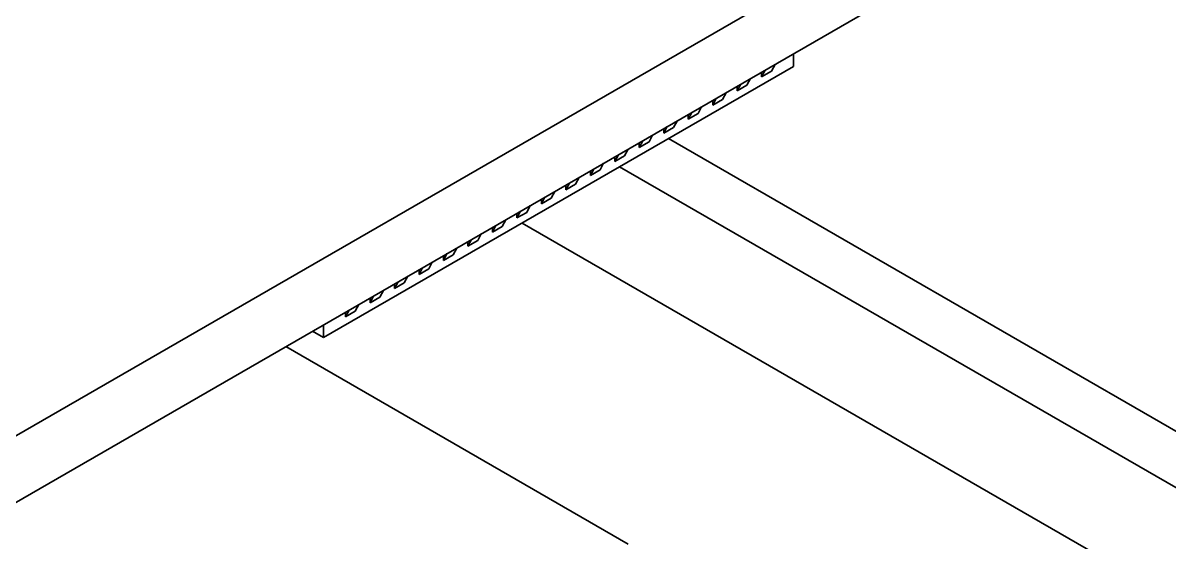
# Model space of a CAD drawing. Extents: x 487 to 800, y 314 to 605.
# Drawn here: x 733.52 to 750.08, y 533.7 to 541.21 of the extents above; entities that cross this region are included whole.
import ezdxf

# ---------------------------------------------------------------- set-up
doc = ezdxf.new("R2010")
doc.units = 0

msp = doc.modelspace()

# ---------------------------------------------------------------- linework, layer by layer
at = {"color": 7, "lineweight": 35}
for p, q in [((753.191, 546.655), (732.685, 534.816)), ((753.191, 545.692), (732.685, 533.852)), ((763.016, 527.894), (742.849, 539.537)), ((763.37, 526.873), (742.142, 539.129))]:
    msp.add_line(p, q, dxfattribs=at)
at = {"color": 7, "lineweight": 35, "ltscale": 0.004588}
for p, q in [((744.653, 540.578), (744.653, 540.762)), ((744.653, 540.578), (744.653, 540.762)), ((737.865, 536.659), (737.706, 536.751)), ((737.865, 536.659), (737.706, 536.751)), ((737.865, 536.659), (737.865, 536.843)), ((737.865, 536.659), (737.865, 536.843))]:
    msp.add_line(p, q, dxfattribs=at)
at = {"color": 7, "lineweight": 35, "ltscale": 0.195959}
msp.add_line((744.653, 540.578), (737.865, 536.659), dxfattribs=at)
msp.add_line((744.653, 540.578), (737.865, 536.659), dxfattribs=at)
at = {"color": 7, "lineweight": 35, "ltscale": 0.002727}
for p, q in [((744.386, 540.608), (744.335, 540.511)), ((744.386, 540.608), (744.335, 540.511)), ((744.032, 540.404), (743.981, 540.307)), ((744.032, 540.404), (743.981, 540.307)), ((743.891, 540.322), (743.84, 540.226)), ((743.891, 540.322), (743.84, 540.226)), ((743.325, 539.995), (743.274, 539.899)), ((743.325, 539.995), (743.274, 539.899)), ((742.265, 539.383), (742.214, 539.287)), ((742.265, 539.383), (742.214, 539.287)), ((742.477, 539.506), (742.426, 539.409)), ((742.477, 539.506), (742.426, 539.409)), ((741.557, 538.975), (741.506, 538.878)), ((741.557, 538.975), (741.506, 538.878)), ((741.062, 538.689), (741.011, 538.593)), ((741.062, 538.689), (741.011, 538.593)), ((740.497, 538.362), (740.446, 538.266)), ((740.497, 538.362), (740.446, 538.266)), ((739.436, 537.75), (739.385, 537.654)), ((739.436, 537.75), (739.385, 537.654)), ((739.648, 537.873), (739.597, 537.776)), ((739.648, 537.873), (739.597, 537.776))]:
    msp.add_line(p, q, dxfattribs=at)
at = {"color": 7, "lineweight": 35, "ltscale": 0.002726}
for p, q in [((744.245, 540.526), (744.193, 540.43)), ((744.245, 540.526), (744.193, 540.43)), ((743.679, 540.2), (743.628, 540.103)), ((743.679, 540.2), (743.628, 540.103)), ((743.184, 539.914), (743.133, 539.817)), ((743.184, 539.914), (743.133, 539.817)), ((742.618, 539.587), (742.567, 539.491)), ((742.618, 539.587), (742.567, 539.491)), ((742.123, 539.301), (742.072, 539.205)), ((742.123, 539.301), (742.072, 539.205)), ((741.416, 538.893), (741.365, 538.797)), ((741.416, 538.893), (741.365, 538.797)), ((740.85, 538.567), (740.799, 538.47)), ((740.85, 538.567), (740.799, 538.47)), ((740.355, 538.281), (740.304, 538.184)), ((740.355, 538.281), (740.304, 538.184)), ((739.79, 537.954), (739.739, 537.858)), ((739.79, 537.954), (739.739, 537.858)), ((739.295, 537.668), (739.244, 537.572)), ((739.295, 537.668), (739.244, 537.572)), ((738.588, 537.26), (738.537, 537.164)), ((738.588, 537.26), (738.537, 537.164)), ((738.729, 537.342), (738.678, 537.245)), ((738.729, 537.342), (738.678, 537.245))]:
    msp.add_line(p, q, dxfattribs=at)
at = {"color": 7, "lineweight": 35, "ltscale": 0.004082}
for p, q in [((744.193, 540.43), (744.335, 540.511)), ((744.193, 540.43), (744.335, 540.511)), ((743.133, 539.817), (743.274, 539.899)), ((743.133, 539.817), (743.274, 539.899)), ((742.072, 539.205), (742.214, 539.287)), ((742.072, 539.205), (742.214, 539.287)), ((741.365, 538.797), (741.506, 538.878)), ((741.365, 538.797), (741.506, 538.878)), ((740.304, 538.184), (740.446, 538.266)), ((740.304, 538.184), (740.446, 538.266)), ((739.244, 537.572), (739.385, 537.654)), ((739.244, 537.572), (739.385, 537.654))]:
    msp.add_line(p, q, dxfattribs=at)
at = {"color": 7, "lineweight": 35, "ltscale": 0.001671}
for p, q in [((744.193, 540.497), (744.193, 540.43)), ((744.193, 540.497), (744.193, 540.43)), ((743.486, 540.088), (743.486, 540.022)), ((743.486, 540.088), (743.486, 540.022)), ((743.133, 539.884), (743.133, 539.817)), ((743.133, 539.884), (743.133, 539.817)), ((742.779, 539.68), (742.779, 539.613)), ((742.779, 539.68), (742.779, 539.613)), ((742.426, 539.476), (742.426, 539.409)), ((742.426, 539.476), (742.426, 539.409)), ((742.072, 539.272), (742.072, 539.205)), ((742.072, 539.272), (742.072, 539.205)), ((741.719, 539.068), (741.719, 539.001)), ((741.719, 539.068), (741.719, 539.001)), ((741.365, 538.864), (741.365, 538.797)), ((741.365, 538.864), (741.365, 538.797)), ((740.658, 538.455), (740.658, 538.389)), ((740.658, 538.455), (740.658, 538.389)), ((740.304, 538.251), (740.304, 538.184)), ((740.304, 538.251), (740.304, 538.184)), ((739.951, 538.047), (739.951, 537.98)), ((739.951, 538.047), (739.951, 537.98)), ((739.597, 537.843), (739.597, 537.776)), ((739.597, 537.843), (739.597, 537.776)), ((739.244, 537.639), (739.244, 537.572)), ((739.244, 537.639), (739.244, 537.572)), ((738.89, 537.435), (738.89, 537.368)), ((738.89, 537.435), (738.89, 537.368)), ((738.537, 537.231), (738.537, 537.164)), ((738.537, 537.231), (738.537, 537.164))]:
    msp.add_line(p, q, dxfattribs=at)
at = {"color": 7, "lineweight": 35, "ltscale": 0.004083}
for p, q in [((743.84, 540.226), (743.981, 540.307)), ((743.84, 540.226), (743.981, 540.307)), ((743.486, 540.022), (743.628, 540.103)), ((743.486, 540.022), (743.628, 540.103)), ((742.779, 539.613), (742.921, 539.695)), ((742.779, 539.613), (742.921, 539.695)), ((742.426, 539.409), (742.567, 539.491)), ((742.426, 539.409), (742.567, 539.491)), ((741.719, 539.001), (741.86, 539.083)), ((741.719, 539.001), (741.86, 539.083)), ((741.011, 538.593), (741.153, 538.674)), ((741.011, 538.593), (741.153, 538.674)), ((739.951, 537.98), (740.092, 538.062)), ((739.951, 537.98), (740.092, 538.062)), ((739.597, 537.776), (739.739, 537.858)), ((739.597, 537.776), (739.739, 537.858)), ((738.89, 537.368), (739.031, 537.45)), ((738.89, 537.368), (739.031, 537.45)), ((738.537, 537.164), (738.678, 537.245)), ((738.537, 537.164), (738.678, 537.245)), ((738.183, 536.96), (738.324, 537.041)), ((738.183, 536.96), (738.324, 537.041))]:
    msp.add_line(p, q, dxfattribs=at)
at = {"color": 7, "lineweight": 35, "ltscale": 0.001672}
for p, q in [((743.84, 540.293), (743.84, 540.226)), ((743.84, 540.293), (743.84, 540.226)), ((741.011, 538.66), (741.011, 538.593)), ((741.011, 538.66), (741.011, 538.593)), ((738.183, 537.027), (738.183, 536.96)), ((738.183, 537.027), (738.183, 536.96))]:
    msp.add_line(p, q, dxfattribs=at)
at = {"color": 7, "lineweight": 35, "ltscale": 0.002728}
for p, q in [((743.537, 540.118), (743.486, 540.022)), ((743.537, 540.118), (743.486, 540.022)), ((742.83, 539.71), (742.779, 539.613)), ((742.83, 539.71), (742.779, 539.613)), ((742.972, 539.791), (742.921, 539.695)), ((742.972, 539.791), (742.921, 539.695)), ((741.77, 539.097), (741.719, 539.001)), ((741.77, 539.097), (741.719, 539.001)), ((741.911, 539.179), (741.86, 539.083)), ((741.911, 539.179), (741.86, 539.083)), ((741.204, 538.771), (741.153, 538.674)), ((741.204, 538.771), (741.153, 538.674)), ((740.709, 538.485), (740.658, 538.389)), ((740.709, 538.485), (740.658, 538.389)), ((740.002, 538.077), (739.951, 537.98)), ((740.002, 538.077), (739.951, 537.98)), ((740.143, 538.158), (740.092, 538.062)), ((740.143, 538.158), (740.092, 538.062)), ((738.941, 537.464), (738.89, 537.368)), ((738.941, 537.464), (738.89, 537.368)), ((739.083, 537.546), (739.031, 537.45)), ((739.083, 537.546), (739.031, 537.45)), ((738.376, 537.138), (738.324, 537.041)), ((738.376, 537.138), (738.324, 537.041)), ((738.234, 537.056), (738.183, 536.96)), ((738.234, 537.056), (738.183, 536.96))]:
    msp.add_line(p, q, dxfattribs=at)
at = {"color": 7, "lineweight": 35, "ltscale": 0.004084}
msp.add_line((740.658, 538.389), (740.799, 538.47), dxfattribs=at)
msp.add_line((740.658, 538.389), (740.799, 538.47), dxfattribs=at)
at = {"color": 7, "lineweight": 35, "ltscale": 0.359664}
msp.add_line((740.732, 538.315), (753.191, 531.122), dxfattribs=at)
at = {"color": 7, "lineweight": 35, "ltscale": 0.142778}
msp.add_line((742.267, 533.673), (737.321, 536.529), dxfattribs=at)

doc.saveas('drawing.dxf')
